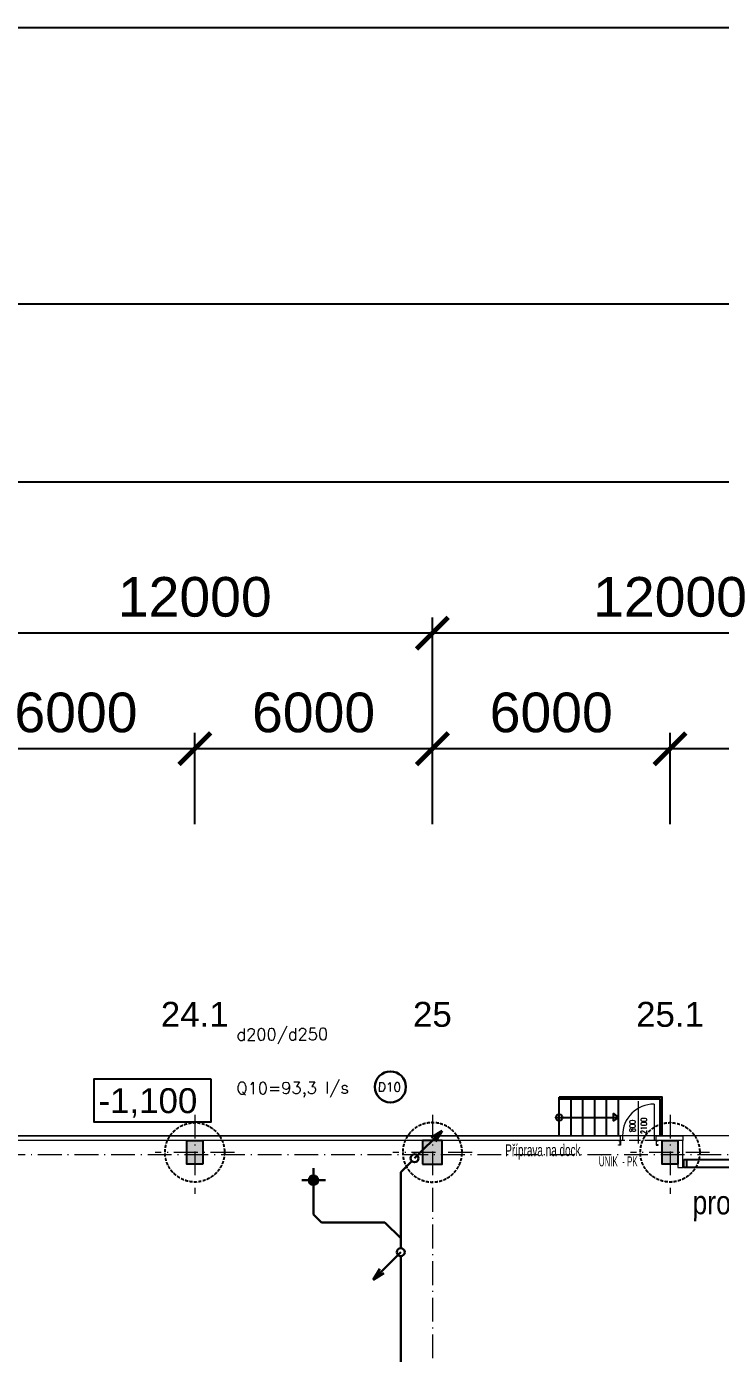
# Model space of a CAD drawing. Header units: millimetres. Extents: x 325046 to 1268204, y 1875583 to 2761998.
# Drawn here: x 983831 to 1001352, y 2585865 to 2619370 of the extents above; entities that cross this region are included whole.
import ezdxf
from ezdxf.enums import TextEntityAlignment as Align

# ---------------------------------------------------------------- set-up
doc = ezdxf.new("R2010")
doc.units = ezdxf.units.MM
doc.header["$LTSCALE"] = 100
doc.header["$PDMODE"] = 65
for name, pattern in [('ACAD_ISO05W100', [33, 24, -3, 0, -3, 0, -3]), ('ACAD_ISO10W100', [18.5, 12, -3, 0.5, -3]), ('DASHED', [0.75, 0.5, -0.25]), ('SO02_F11anp01$0${ Leader Line}', [0])]:
    doc.linetypes.add(name, pattern=pattern)
for name, color, linetype, lineweight, true_color in [('DVEŘE - POPIS', 7, 'Continuous', 5, 0x008a22), ('Komunikace - obrys - 1.etapa', 7, 'Continuous', 15, 0x901be4), ('Korabek-text', 7, 'Continuous', 0, 0x7a7a7a), ('Korabek-trasy', 7, 'Continuous', 30, 0x7478c3), ('Korabek-vpuste', 7, 'Continuous', 30, 0x6f7ceb), ('Manipulační - obrys - 1. etapa', 7, 'Continuous', 13, 0x1a63a8), ('OCELOVÉ KONSTRUKCE', 7, 'Continuous', 13, 0x2865c8), ('otvory', 7, 'Continuous', 20, 0xb30000), ('PO - dveře a odolnosti', 7, 'Continuous', 9, 0xc51645)]:
    doc.layers.add(name, color=color, linetype=linetype, lineweight=lineweight, true_color=true_color)
for name, color, linetype in [('Kóty osové', 5, 'Continuous'), ('OKNA - RASTR', 5, 'Continuous'), ('TENKÁ', 7, 'Continuous'), ('ŽB- SLOUPY', 3, 'Continuous')]:
    doc.layers.add(name, color=color, linetype=linetype)
for name, color, linetype, lineweight in [('Objekty - osy', 5, 'ACAD_ISO10W100', 20), ('OBVODOVÝ PLÁŠŤ', 2, 'Continuous', 9), ('ŽB - Šraf-prefa', 253, 'Continuous', 13)]:
    doc.layers.add(name, color=color, linetype=linetype, lineweight=lineweight)
for name, color, linetype, true_color in [('Popis OS', 7, 'Continuous', 0xbd0a5d), ('Příprava na dock', 7, 'Continuous', 0x616161), ('VÝŠKOVÉ KOTY', 7, 'Continuous', 0xf90b4b)]:
    doc.layers.add(name, color=color, linetype=linetype, true_color=true_color)
doc.styles.add('ARIAL', font='arial.ttf')
doc.styles.add('ARIAL NARROW', font='ARIALN.TTF')
doc.styles.add('ARIL-TENKÝ', font='arial.ttf')
doc.styles.add('FSIMPLEX', font='simplex.shx')
doc.styles.add('ROMANS', font='romans.shx', dxfattribs={"width": 0.8})
doc.styles.add('ROZPISKA', font='arial.ttf', dxfattribs={"width": 0.6})
doc.dimstyles.new('400', dxfattribs={"dimscale": 400, "dimtxt": 2.5, "dimasz": 2, "dimexe": 1, "dimexo": 12, "dimgap": 1, "dimtad": 1, "dimdec": 0, "dimzin": 0, "dimdsep": 46, "dimtxsty": 'ARIL-TENKÝ', "dimblk": 'ARCHTICK', "dimcen": 4, "dimdle": 1, "dimclrd": 256, "dimclre": 256, "dimclrt": 7, "dimadec": 0, "dimazin": 0, "dimtfac": 1, "dimtdec": 0, "dimtix": 1, "dimtofl": 0, "dimtmove": 0, "dimatfit": 0, "dimldrblk": 'OBLIQUE', "dimfxl": 1, "dimtolj": 1, "dimtzin": 0, "dimlwd": -1, "dimlwe": -1, "dimarcsym": 0})

# ---------------------------------------------------------------- blocks, each defined once
blk = doc.blocks.new('H1 PU')
at = {"layer": 'Příprava na dock', "linetype": 'DASHED', "ltscale": 1.5}
blk.add_circle((1537736, -4876565), 750, dxfattribs=at)
blk = doc.blocks.new('_ARCHTICK')
at = {"color": 0, "linetype": 'ByBlock', "const_width": 0.15}
blk.add_lwpolyline([(-0.5, -0.5), (0.5, 0.5)], dxfattribs=at)
blk = doc.blocks.new('*D189')
at = {"layer": 'Defpoints', "color": 0, "transparency": 16777216}
for p in [(1000079, 2601134), (1000079, 2594432), (1006079, 2594432)]:
    blk.add_point(p, dxfattribs=at)
at = {"layer": 'Kóty osové', "transparency": 16777216}
for p, q in [((1000079, 2599232), (1000079, 2601534)), ((1006079, 2599232), (1006079, 2601534)), ((1006479, 2601134), (999679, 2601134))]:
    blk.add_line(p, q, dxfattribs=at)
at = {"layer": 'Kóty osové', "transparency": 16777216, "xscale": 800, "yscale": 800, "zscale": 800, "rotation": 180}
blk.add_blockref('_ARCHTICK', (1000079, 2601134), dxfattribs=at)
at = {"layer": 'Kóty osové', "transparency": 16777216, "xscale": 800, "yscale": 800, "zscale": 800}
blk.add_blockref('_ARCHTICK', (1006079, 2601134), dxfattribs=at)
at = {"layer": 'Kóty osové', "color": 7, "transparency": 16777216, "insert": (1003079, 2602044), "char_height": 1000, "attachment_point": 5, "style": 'ARIL-TENKÝ'}
blk.add_mtext('\\A1;6000', dxfattribs=at)
blk = doc.blocks.new('_Oblique')
at = {"color": 0, "lineweight": -2}
blk.add_line((-0.5, -0.5), (0.5, 0.5), dxfattribs=at)
blk = doc.blocks.new('*D190')
at = {"layer": 'Defpoints', "color": 0, "transparency": 16777216}
for p in [(994079, 2601134), (994079, 2594432), (1000079, 2594432)]:
    blk.add_point(p, dxfattribs=at)
at = {"layer": 'Kóty osové', "transparency": 16777216}
for p, q in [((994079, 2599232), (994079, 2601534)), ((1000079, 2599232), (1000079, 2601534)), ((1000479, 2601134), (993679, 2601134))]:
    blk.add_line(p, q, dxfattribs=at)
at = {"layer": 'Kóty osové', "transparency": 16777216, "xscale": 800, "yscale": 800, "zscale": 800, "rotation": 180}
blk.add_blockref('_ARCHTICK', (994079, 2601134), dxfattribs=at)
at = {"layer": 'Kóty osové', "transparency": 16777216, "xscale": 800, "yscale": 800, "zscale": 800}
blk.add_blockref('_ARCHTICK', (1000079, 2601134), dxfattribs=at)
at = {"layer": 'Kóty osové', "color": 7, "transparency": 16777216, "insert": (997079, 2602044), "char_height": 1000, "attachment_point": 5, "style": 'ARIL-TENKÝ'}
blk.add_mtext('\\A1;6000', dxfattribs=at)
blk = doc.blocks.new('*D191')
at = {"layer": 'Defpoints', "color": 0, "transparency": 16777216}
for p in [(988079, 2601134), (988079, 2594432), (994079, 2594432)]:
    blk.add_point(p, dxfattribs=at)
at = {"layer": 'Kóty osové', "transparency": 16777216}
for p, q in [((988079, 2599232), (988079, 2601534)), ((994079, 2599232), (994079, 2601534)), ((994479, 2601134), (987679, 2601134))]:
    blk.add_line(p, q, dxfattribs=at)
at = {"layer": 'Kóty osové', "transparency": 16777216, "xscale": 800, "yscale": 800, "zscale": 800, "rotation": 180}
blk.add_blockref('_ARCHTICK', (988079, 2601134), dxfattribs=at)
at = {"layer": 'Kóty osové', "transparency": 16777216, "xscale": 800, "yscale": 800, "zscale": 800}
blk.add_blockref('_ARCHTICK', (994079, 2601134), dxfattribs=at)
at = {"layer": 'Kóty osové', "color": 7, "transparency": 16777216, "insert": (991079, 2602044), "char_height": 1000, "attachment_point": 5, "style": 'ARIL-TENKÝ'}
blk.add_mtext('\\A1;6000', dxfattribs=at)
blk = doc.blocks.new('*D192')
at = {"layer": 'Defpoints', "color": 0, "transparency": 16777216}
for p in [(982079, 2601134), (982079, 2594432), (988079, 2594432)]:
    blk.add_point(p, dxfattribs=at)
at = {"layer": 'Kóty osové', "transparency": 16777216}
for p, q in [((982079, 2599232), (982079, 2601534)), ((988079, 2599232), (988079, 2601534)), ((988479, 2601134), (981679, 2601134))]:
    blk.add_line(p, q, dxfattribs=at)
at = {"layer": 'Kóty osové', "transparency": 16777216, "xscale": 800, "yscale": 800, "zscale": 800, "rotation": 180}
blk.add_blockref('_ARCHTICK', (982079, 2601134), dxfattribs=at)
at = {"layer": 'Kóty osové', "transparency": 16777216, "xscale": 800, "yscale": 800, "zscale": 800}
blk.add_blockref('_ARCHTICK', (988079, 2601134), dxfattribs=at)
at = {"layer": 'Kóty osové', "color": 7, "transparency": 16777216, "insert": (985079, 2602044), "char_height": 1000, "attachment_point": 5, "style": 'ARIL-TENKÝ'}
blk.add_mtext('\\A1;6000', dxfattribs=at)
blk = doc.blocks.new('*D223')
at = {"layer": 'Defpoints', "color": 0, "transparency": 16777216}
for p in [(982079, 2604052), (994079, 2599232), (982079, 2594552)]:
    blk.add_point(p, dxfattribs=at)
at = {"layer": 'Kóty osové', "transparency": 16777216}
for p, q in [((982079, 2599352), (982079, 2604452)), ((994079, 2604032), (994079, 2604452)), ((994479, 2604052), (981679, 2604052))]:
    blk.add_line(p, q, dxfattribs=at)
at = {"layer": 'Kóty osové', "transparency": 16777216, "xscale": 800, "yscale": 800, "zscale": 800, "rotation": 180}
blk.add_blockref('_ARCHTICK', (982079, 2604052), dxfattribs=at)
at = {"layer": 'Kóty osové', "transparency": 16777216, "xscale": 800, "yscale": 800, "zscale": 800}
blk.add_blockref('_ARCHTICK', (994079, 2604052), dxfattribs=at)
at = {"layer": 'Kóty osové', "color": 7, "transparency": 16777216, "insert": (988079, 2604963), "char_height": 1000, "attachment_point": 5, "style": 'ARIL-TENKÝ'}
blk.add_mtext('\\A1;12000', dxfattribs=at)
blk = doc.blocks.new('*D224')
at = {"layer": 'Defpoints', "color": 0, "transparency": 16777216}
for p in [(994079, 2604052), (1006079, 2599232), (994079, 2594552)]:
    blk.add_point(p, dxfattribs=at)
at = {"layer": 'Kóty osové', "transparency": 16777216}
for p, q in [((994079, 2599352), (994079, 2604452)), ((1006079, 2604032), (1006079, 2604452)), ((1006479, 2604052), (993679, 2604052))]:
    blk.add_line(p, q, dxfattribs=at)
at = {"layer": 'Kóty osové', "transparency": 16777216, "xscale": 800, "yscale": 800, "zscale": 800, "rotation": 180}
blk.add_blockref('_ARCHTICK', (994079, 2604052), dxfattribs=at)
at = {"layer": 'Kóty osové', "transparency": 16777216, "xscale": 800, "yscale": 800, "zscale": 800}
blk.add_blockref('_ARCHTICK', (1006079, 2604052), dxfattribs=at)
at = {"layer": 'Kóty osové', "color": 7, "transparency": 16777216, "insert": (1000079, 2604963), "char_height": 1000, "attachment_point": 5, "style": 'ARIL-TENKÝ'}
blk.add_mtext('\\A1;12000', dxfattribs=at)
blk = doc.blocks.new('vpust_tučně')
at = {"layer": 'Korabek-vpuste'}
for p, q in [((53.146, 90.671), (53.146, 91.171)), ((52.896, 90.921), (53.396, 90.921))]:
    blk.add_line(p, q, dxfattribs=at)
for radius in [0.1, 0.075, 0.05]:
    blk.add_circle((53.146, 90.921), radius, dxfattribs=at)
blk = doc.blocks.new('A$C73023567')
at = {"layer": 'Korabek-text', "lineweight": 30}
blk.add_circle((287214.2, 126546.4), 392.2, dxfattribs=at)
at = {"layer": 'Korabek-trasy'}
for p, q in [((287825, 124745.6), (288522.3, 125442.9)), ((288522.3, 125442.9), (288247.7, 125272.2)), ((288522.3, 125442.9), (288351.6, 125168.3)), ((287754.3, 124674.8), (287475, 124395.6)), ((287475, 124395.6), (287475, 122475.6)), ((285275, 124195.6), (285275, 123325.9)), ((285475.3, 123125.6), (285275, 123325.9)), ((285475.3, 123125.6), (287074.3, 123125.6)), ((287475, 122724.9), (287074.3, 123125.6)), ((287475, 122375.6), (286777.7, 121678.2)), ((287475, 122275.6), (287475, 103415.6)), ((286777.7, 121678.2), (286948.4, 121952.8)), ((286777.7, 121678.2), (287052.3, 121848.9))]:
    blk.add_line(p, q, dxfattribs=at)
for centre in [(287825, 124745.6), (287475, 122375.6)]:
    blk.add_circle(centre, 100, dxfattribs=at)
at = {"layer": 'Korabek-vpuste', "xscale": 1200, "yscale": 1200, "zscale": 1200, "rotation": 269.9999999927888}
blk.add_blockref('vpust_tučně', (176169.4, 187970.4), dxfattribs=at)
at = {"layer": 'Korabek-text', "style": 'ROMANS'}
for s, height, rotation, p in [('d200/d250', 300, 0.3474, (283327.1, 127870.2)), ('Q10=93,3 l/s', 300, 0.3474, (283327.1, 126514.1)), ('D10', 225, 359.6526, (286897.1, 126547.3))]:
    blk.add_text(s, height=height, rotation=rotation, dxfattribs=at).set_placement(p, align=Align.MIDDLE_LEFT)
blk = doc.blocks.new('A$C0CB37EE6')
at = {"layer": 'otvory', "ltscale": 2, "transparency": 33554687}
blk.add_line((450, 0), (450, 1074), dxfattribs=at)
at = {"layer": 'otvory'}
for p, q in [((850, 999), (850, 79)), ((50, 199), (50, 79))]:
    blk.add_line(p, q, dxfattribs=at)
at = {"layer": 'otvory', "linetype": 'ACAD_ISO05W100', "ltscale": 0.12}
for p, q in [((900, 199), (0, 199)), ((900, 79), (0, 79))]:
    blk.add_line(p, q, dxfattribs=at)
at = {"layer": 'otvory', "ltscale": 2, "transparency": 33554687}
blk.add_arc((850, 199), 800, 90, 180, dxfattribs=at)
blk = doc.blocks.new('*D1556')
at = {"layer": 'Defpoints', "color": 0, "transparency": 16777216}
for p in [(705684, 2607866), (705684, 2591363), (1078474, 2591363)]:
    blk.add_point(p, dxfattribs=at)
at = {"layer": 'Kóty osové', "transparency": 16777216}
for p, q in [((705684, 2596163), (705684, 2608266)), ((1078474, 2596163), (1078474, 2608266)), ((1078874, 2607866), (705284, 2607866))]:
    blk.add_line(p, q, dxfattribs=at)
at = {"layer": 'Kóty osové', "transparency": 16777216, "xscale": 800, "yscale": 800, "zscale": 800, "rotation": 180}
blk.add_blockref('_ARCHTICK', (705684, 2607866), dxfattribs=at)
at = {"layer": 'Kóty osové', "transparency": 16777216, "xscale": 800, "yscale": 800, "zscale": 800}
blk.add_blockref('_ARCHTICK', (1078474, 2607866), dxfattribs=at)
at = {"layer": 'Kóty osové', "color": 7, "transparency": 16777216, "insert": (892079, 2608777), "char_height": 1000, "attachment_point": 5, "style": 'ARIL-TENKÝ'}
blk.add_mtext('\\A1;372790', dxfattribs=at)

msp = doc.modelspace()

# ---------------------------------------------------------------- hatches: boundary and pattern name
at = {"layer": 'ŽB - Šraf-prefa'}
h = msp.add_hatch(color=256, dxfattribs=at)
h.dxf.hatch_style = 1
h.paths.add_polyline_path([(988278.7, 2590642.7), (987878.7, 2590642.7), (987878.7, 2591242.7), (988278.7, 2591242.7)])
h = msp.add_hatch(color=256, dxfattribs=at)
h.dxf.hatch_style = 1
h.paths.add_polyline_path([(993828.7, 2590642.7), (994328.7, 2590642.7), (994328.7, 2591242.7), (993828.7, 2591242.7)])
h = msp.add_hatch(color=256, dxfattribs=at)
h.dxf.hatch_style = 1
h.paths.add_polyline_path([(1000278.7, 2590642.7), (999878.7, 2590642.7), (999878.7, 2591242.7), (1000278.7, 2591242.7)])

# ---------------------------------------------------------------- linework, layer by layer
at = {"layer": 'Komunikace - obrys - 1.etapa', "const_width": 50}
msp.add_lwpolyline([(683105.6, 2424627.7, -0.409908), (701103.7, 2442362.7), (756229.3, 2442362.7, 0.1823104), (779342.4, 2451080, -0.3771817), (799815.1, 2451079.1, 0.1851001), (823594.2, 2442320.1), (995603.3, 2442362.7), (995601.3, 2449363.8), (830802.7, 2449363.2, -0.1831268), (804292.9, 2459409.4, 0.3789644), (775131.9, 2459409.3, -0.1831263), (748622.2, 2449362.9), (701103.7, 2449362.7, -0.4142146), (683103.7, 2467362.7), (683287.9, 2588698.6, -0.4137746), (706988.3, 2612362.6), (1097273.7, 2612362.7), (1097273.8, 2619345.1), (706104.2, 2619344.9, 0.414219), (676103.7, 2589344.9), (676103.7, 2424627.7)], format="xyb", dxfattribs=at)
at = {"layer": 'Manipulační - obrys - 1. etapa'}
msp.add_lwpolyline([(1019478.7, 2542472.7), (1078473.7, 2542472.7), (1078473.7, 2591362.7), (772398.7, 2591362.7)], dxfattribs=at)
at = {"layer": 'Objekty - osy', "ltscale": 0.5}
for points in [[(988078.7, 2591892.7), (988078.7, 2589892.7)], [(994078.7, 2591892.7), (994078.7, 2469892.7)], [(1000078.7, 2591892.7), (1000078.7, 2589892.7)], [(703843.7, 2590892.7), (1077843.7, 2590892.7)], [(989078.7, 2590942.7), (987078.7, 2590942.7)], [(995078.7, 2590942.7), (993078.7, 2590942.7)], [(1001078.7, 2590942.7), (999078.7, 2590942.7)]]:
    msp.add_lwpolyline(points, dxfattribs=at)
at = {"layer": 'OBVODOVÝ PLÁŠŤ'}
for p, q in [((998828.7, 2591242.7), (998828.7, 2591362.7)), ((999728.7, 2591242.7), (999728.7, 2591362.7))]:
    msp.add_line(p, q, dxfattribs=at)
for points in [[(998828.7, 2591242.7), (980428.7, 2591242.7), (980428.7, 2591362.7), (998828.7, 2591362.7)], [(999728.7, 2591362.7), (1000398.7, 2591362.7), (1000398.7, 2591242.7), (999728.7, 2591242.7)]]:
    msp.add_lwpolyline(points, dxfattribs=at)
at = {"layer": 'OBVODOVÝ PLÁŠŤ', "ltscale": 0.01}
msp.add_lwpolyline([(1000278.7, 2591242.7), (1000278.7, 2590562.7), (1000398.7, 2590562.7), (1000398.7, 2591242.7), (1000278.7, 2591242.7)], dxfattribs=at)
at = {"layer": 'OCELOVÉ KONSTRUKCE', "flags": 128}
for points in [[(998778.7, 2591242.7), (998828.7, 2591242.7), (998828.7, 2591122.7), (998778.7, 2591122.7), (998778.7, 2591132.7), (998818.7, 2591132.7), (998818.7, 2591232.7), (998778.7, 2591232.7), (998778.7, 2591242.7)], [(999778.7, 2591242.7), (999728.7, 2591242.7), (999728.7, 2591122.7), (999778.7, 2591122.7), (999778.7, 2591132.7), (999738.7, 2591132.7), (999738.7, 2591232.7), (999778.7, 2591232.7), (999778.7, 2591242.7)]]:
    msp.add_lwpolyline(points, dxfattribs=at)
at = {"layer": 'OKNA - RASTR'}
msp.add_lwpolyline([(1000423.7, 2590762.7), (1005683.7, 2590762.7), (1005683.7, 2590562.7), (1000423.7, 2590562.7), (1000423.7, 2590762.7)], dxfattribs=at)
msp.add_lwpolyline([(1000423.7, 2590762.7), (1000493.7, 2590762.7), (1000493.7, 2590562.7), (1000423.7, 2590562.7)], close=True, dxfattribs=at)
at = {"layer": 'TENKÁ', "ltscale": 100}
for p, q in [((997278.7, 2591362.7), (997278.7, 2592332.7)), ((997578.7, 2591362.7), (997578.7, 2592332.7)), ((997878.7, 2591362.7), (997878.7, 2592332.7)), ((998178.7, 2591362.7), (998178.7, 2592332.7)), ((998478.7, 2591362.7), (998478.7, 2592332.7)), ((998778.7, 2591362.7), (998778.7, 2592332.7))]:
    msp.add_line(p, q, dxfattribs=at)
for points in [[(999878.7, 2591362.7), (999878.7, 2592332.7), (997278.7, 2592332.7)], [(999828.7, 2591362.7), (999828.7, 2592282.7), (997278.7, 2592282.7)], [(997191.8, 2591822.7), (998778.7, 2591822.7), (998649.7, 2591924), (998778.7, 2591822.7), (998651.8, 2591739.6), (998649.7, 2591924)]]:
    msp.add_lwpolyline(points, dxfattribs=at)
msp.add_circle((997278.7, 2591822.7), 81.2, dxfattribs=at)
at = {"layer": 'VÝŠKOVÉ KOTY'}
msp.add_lwpolyline([(988482.6, 2592795), (988482.6, 2591706.2), (985534.9, 2591706.2), (985534.9, 2592795)], close=True, dxfattribs=at)
at = {"layer": 'ŽB- SLOUPY'}
for points in [[(988278.7, 2590642.7), (987878.7, 2590642.7), (987878.7, 2591242.7), (988278.7, 2591242.7)], [(993828.7, 2590642.7), (994328.7, 2590642.7), (994328.7, 2591242.7), (993828.7, 2591242.7)], [(1000278.7, 2590642.7), (999878.7, 2590642.7), (999878.7, 2591242.7), (1000278.7, 2591242.7)]]:
    msp.add_lwpolyline(points, close=True, dxfattribs=at)

# ---------------------------------------------------------------- block references
at = {"layer": 'Korabek-trasy', "linetype": 'SO02_F11anp01$0${ Leader Line}'}
msp.add_blockref('A$C73023567', (705803.7, 2466047.2), dxfattribs=at)
at = {"layer": 'otvory', "linetype": 'ByBlock', "ltscale": 100}
msp.add_blockref('A$C0CB37EE6', (998828.7, 2591163.7), dxfattribs=at)
at = {"layer": 'Příprava na dock', "rotation": 90.00000000000006}
for p in [(-3888486.3, 1053206.8), (-3876486.3, 1053206.8)]:
    msp.add_blockref('H1 PU', p, dxfattribs=at)
at = {"layer": 'Příprava na dock', "xscale": -1, "rotation": 89.99999999999993}
msp.add_blockref('H1 PU', (-3882486.3, 4128678.7), dxfattribs=at)

# ---------------------------------------------------------------- texts
at = {"layer": 'DVEŘE - POPIS', "style": 'FSIMPLEX', "width": 0.8}
for s, p in [('800', (999206, 2591452.3)), ('2100', (999490, 2591404.5))]:
    msp.add_text(s, height=150, rotation=90, dxfattribs=at).set_placement(p)
at = {"layer": 'OKNA - RASTR', "style": 'ARIAL', "width": 0.8}
msp.add_text('prosklená stěna', height=600, rotation=359.53181, dxfattribs=at).set_placement((1000643.8, 2589382.3))
at = {"layer": 'PO - dveře a odolnosti', "insert": (998279.8, 2590839.6, 0), "char_height": 250, "width": 3980.887, "attachment_point": 1, "style": 'ARIAL NARROW'}
msp.add_mtext('\\A1;{\\W0.7;ÚNIK  - PK}', dxfattribs=at)
at = {"layer": 'Popis OS', "linetype": 'ByBlock', "style": 'ARIL-TENKÝ'}
for s, p in [('24.1', (988078.7, 2594427.7)), ('25', (994078.7, 2594427.7)), ('25.1', (1000078.7, 2594427.7))]:
    msp.add_text(s, height=630, dxfattribs=at).set_placement(p, align=Align.MIDDLE_CENTER)
at = {"layer": 'Příprava na dock', "style": 'ROZPISKA', "width": 0.6}
msp.add_text('Příprava na dock', height=300, rotation=0.1087, dxfattribs=at).set_placement((995919, 2590844.4))
at = {"layer": 'VÝŠKOVÉ KOTY', "linetype": 'SO02_F11anp01$0${ Leader Line}', "style": 'ARIL-TENKÝ'}
msp.add_text('-1,100', height=630, dxfattribs=at).set_placement((986895.2, 2592247.3), align=Align.MIDDLE_CENTER)

# ---------------------------------------------------------------- dimensions: what is measured, and where the dimension line sits
at = {"layer": 'Kóty osové'}
for base, p1, p2, picture, middle in [((705683.7, 2607865.8), (1078473.7, 2591362.7), (705683.7, 2591362.7), '*D1556', (892078.7, 2608776.8)), ((982078.7, 2604052.4), (994078.7, 2599231.5), (982078.7, 2594551.5), '*D223', (988078.7, 2604963)), ((994078.7, 2604052.4), (1006078.7, 2599231.5), (994078.7, 2594551.5), '*D224', (1000078.7, 2604963)), ((982078.7, 2601133.6), (988078.7, 2594431.5), (982078.7, 2594431.5), '*D192', (985078.7, 2602044.2)), ((988078.7, 2601133.6), (994078.7, 2594431.5), (988078.7, 2594431.5), '*D191', (991078.7, 2602044.2)), ((994078.7, 2601133.6), (1000078.7, 2594431.5), (994078.7, 2594431.5), '*D190', (997078.7, 2602044.2)), ((1000078.7, 2601133.6), (1006078.7, 2594431.5), (1000078.7, 2594431.5), '*D189', (1003078.7, 2602044.2))]:
    dim = msp.add_linear_dim(base=base, p1=p1, p2=p2, dimstyle='400', override={"dimtmove": 1}, dxfattribs=at)
    dim.commit()
    dim.dimension.update_dxf_attribs({"geometry": picture, "text_midpoint": middle})

doc.saveas('drawing.dxf')
